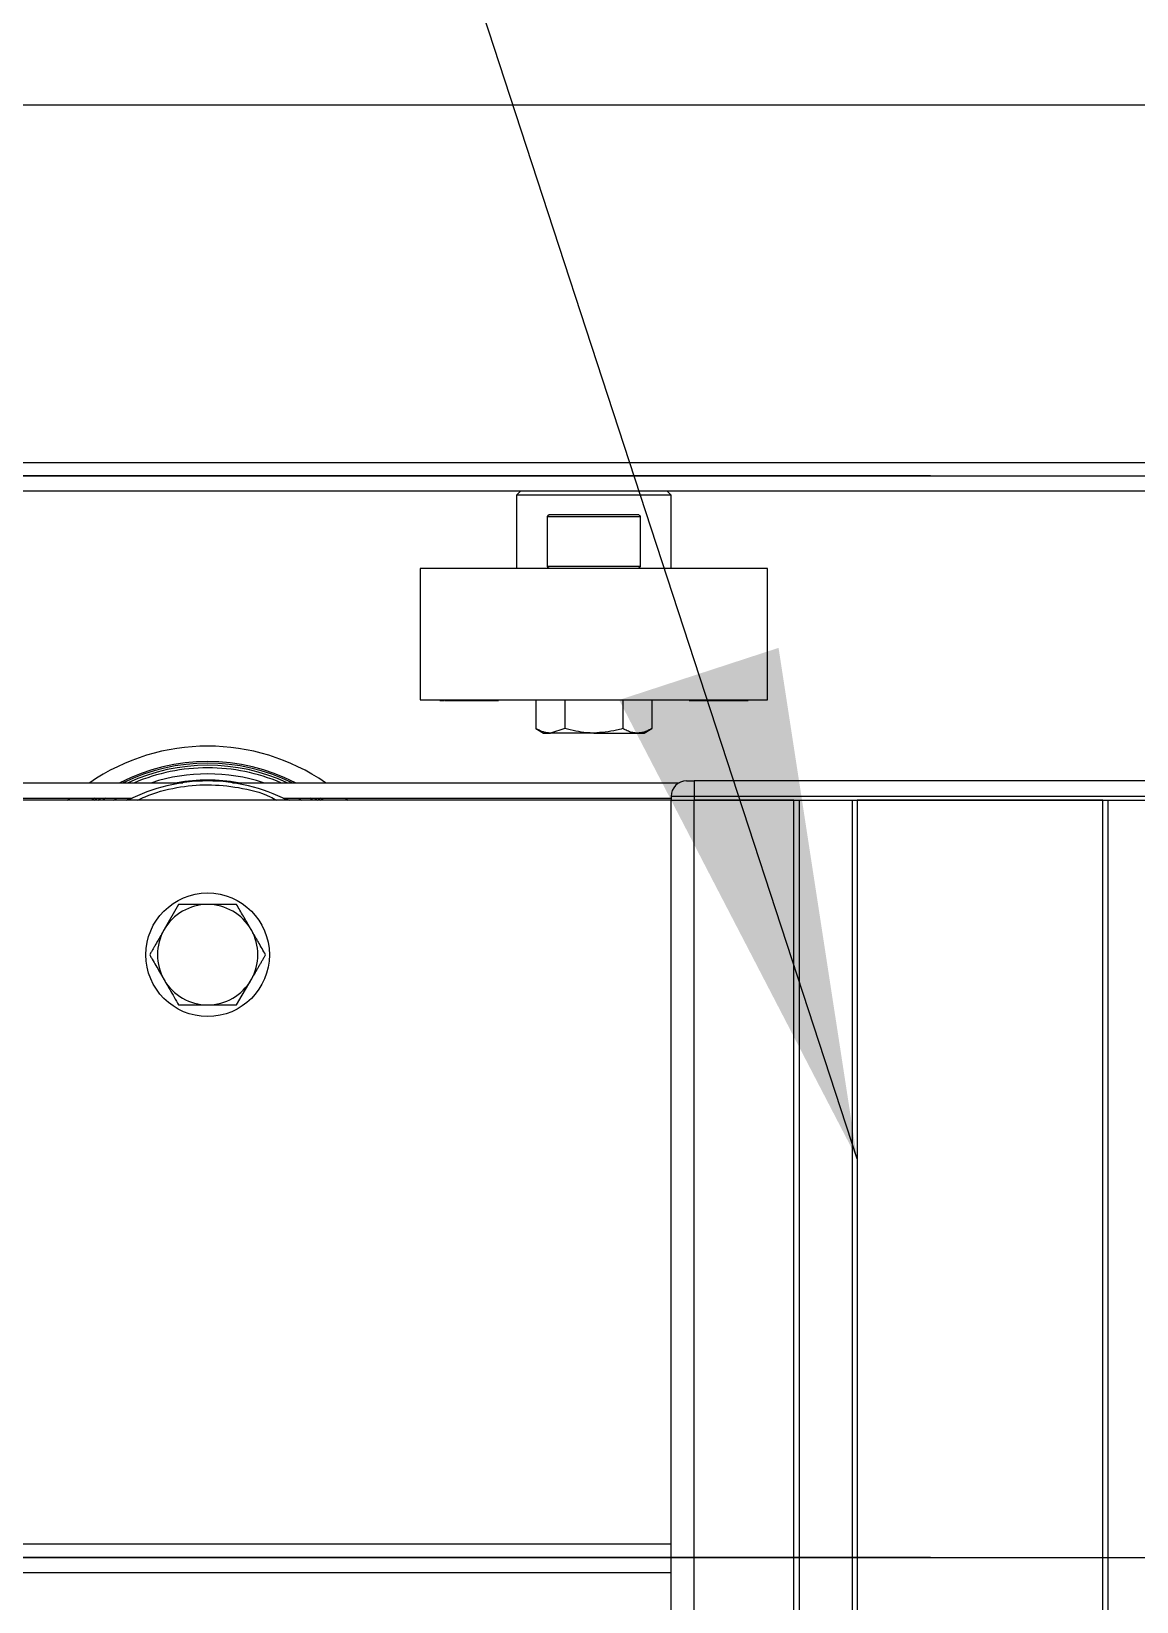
# Model space of a CAD drawing. Header units: millimetres. Extents: x 15 to 415, y 5 to 292.
# Drawn here: x 190.77 to 197.92, y 117.9 to 128.07 of the extents above; entities that cross this region are included whole.
import ezdxf

# ---------------------------------------------------------------- set-up
doc = ezdxf.new("R2010")
doc.units = ezdxf.units.MM
doc.linetypes.add('CENTERX2', pattern=[20.32, 12.7, -2.54, 2.54, -2.54])
doc.dimstyles.new('SLDDIMSTYLE1', dxfattribs={"dimtxt": 0.18, "dimasz": 3.302, "dimexe": 0, "dimexo": 0.0625, "dimgap": 0, "dimtad": 0, "dimtih": 1, "dimtoh": 1, "dimdec": 0, "dimrnd": 1e-09, "dimzin": 0, "dimdsep": 46, "dimtxsty": 'Standard', "dimsah": 1, "dimcen": 0.09, "dimadec": 0, "dimazin": 0, "dimtfac": 3.302, "dimtdec": 0, "dimtofl": 0, "dimtmove": 0, "dimatfit": 3, "dimfxl": 0, "dimfrac": 2, "dimtolj": 1, "dimtzin": 0, "dimarcsym": 0})

msp = doc.modelspace()

# ---------------------------------------------------------------- linework, layer by layer
at = {"color": 7, "linetype": 'Continuous', "lineweight": 25}
for p, q in [((204.90737, 127.58944), (168.90737, 127.58944)), ((204.90737, 125.08944), (168.90737, 125.08944)), ((193.93237, 125.08944), (193.90737, 125.06444)), ((193.90737, 125.06444), (193.90737, 124.58944)), ((194.40737, 125.06444), (193.90737, 125.06444)), ((194.90737, 125.06444), (194.40737, 125.06444)), ((194.90737, 125.06444), (194.88237, 125.08944)), ((194.90737, 124.58944), (194.90737, 125.06444)), ((194.10737, 124.60444), (194.10737, 124.92444)), ((194.70737, 124.92444), (194.10737, 124.92444)), ((194.12848, 124.93944), (194.68625, 124.93944)), ((194.70737, 124.92444), (194.70737, 124.60444)), ((194.10737, 124.60444), (194.70737, 124.60444)), ((193.28237, 124.58944), (193.28237, 123.73944)), ((194.6002, 124.58944), (193.28237, 124.58944)), ((195.53237, 124.58944), (194.6002, 124.58944)), ((195.53237, 123.73944), (195.53237, 124.58944)), ((193.28237, 123.73944), (194.6002, 123.73944)), ((193.40758, 123.73944), (193.40758, 123.73444)), ((193.40801, 123.73444), (193.40801, 123.73944)), ((193.40801, 123.73444), (193.40872, 123.73444)), ((193.40918, 123.73944), (193.40918, 123.73444)), ((193.4107, 123.73444), (193.4107, 123.73944)), ((193.41693, 123.73444), (193.43462, 123.73444)), ((193.44106, 123.73444), (193.442, 123.73444)), ((193.442, 123.73444), (193.442, 123.73944)), ((193.442, 123.73444), (193.45236, 123.73444)), ((193.45236, 123.73444), (193.45236, 123.73944)), ((193.45236, 123.73444), (193.47266, 123.73444)), ((193.47266, 123.73444), (193.47266, 123.73944)), ((193.47266, 123.73444), (193.48851, 123.73444)), ((193.48857, 123.73444), (193.48857, 123.73944)), ((193.48857, 123.73444), (193.48974, 123.73444)), ((193.48974, 123.73944), (193.48974, 123.73444)), ((193.48974, 123.73444), (193.49985, 123.73444)), ((193.49985, 123.73444), (193.49985, 123.73944)), ((193.51868, 123.73444), (193.51868, 123.73944)), ((193.51868, 123.73444), (193.52386, 123.73444)), ((193.52386, 123.73444), (193.52386, 123.73944)), ((193.52386, 123.73444), (193.53686, 123.73444)), ((193.53891, 123.73444), (193.53891, 123.73944)), ((193.53891, 123.73444), (193.54579, 123.73444)), ((193.54579, 123.73444), (193.54579, 123.73944)), ((193.54579, 123.73444), (193.54771, 123.73444)), ((193.55975, 123.73444), (193.55975, 123.73944)), ((193.55975, 123.73444), (193.56661, 123.73444)), ((193.56661, 123.73444), (193.56661, 123.73944)), ((193.58043, 123.73444), (193.58043, 123.73944)), ((193.58043, 123.73444), (193.58302, 123.73444)), ((193.58343, 123.73444), (193.58343, 123.73944)), ((193.58343, 123.73444), (193.60729, 123.73444)), ((193.60729, 123.73444), (193.60729, 123.73944)), ((193.60936, 123.73944), (193.60936, 123.73444)), ((193.62928, 123.73444), (193.62928, 123.73944)), ((193.63209, 123.73444), (193.63209, 123.73944)), ((193.63209, 123.73444), (193.63473, 123.73444)), ((193.64054, 123.73444), (193.64054, 123.73944)), ((193.64054, 123.73444), (193.65669, 123.73444)), ((193.65669, 123.73444), (193.65669, 123.73944)), ((193.67848, 123.73444), (193.67848, 123.73944)), ((193.68132, 123.73444), (193.68132, 123.73944)), ((193.68132, 123.73444), (193.68276, 123.73444)), ((193.68276, 123.73444), (193.68276, 123.73944)), ((193.68276, 123.73444), (193.69587, 123.73444)), ((193.69587, 123.73444), (193.69587, 123.73944)), ((193.69587, 123.73444), (193.71271, 123.73444)), ((193.71271, 123.73444), (193.71271, 123.73944)), ((193.71271, 123.73444), (193.72573, 123.73444)), ((193.72573, 123.73444), (193.72573, 123.73944)), ((193.72573, 123.73444), (193.78292, 123.73444)), ((193.78292, 123.73444), (193.78292, 123.73944)), ((193.78533, 123.73444), (193.78533, 123.73944)), ((194.03209, 123.73944), (194.03209, 123.55347)), ((194.21973, 123.73944), (194.21973, 123.55347)), ((194.595, 123.73944), (194.595, 123.55347)), ((194.6002, 123.73944), (195.53237, 123.73944)), ((194.78264, 123.73944), (194.78264, 123.55347)), ((195.02761, 123.73444), (195.02761, 123.73944)), ((195.03, 123.73444), (195.03, 123.73944)), ((195.03, 123.73444), (195.06065, 123.73444)), ((195.06065, 123.73944), (195.06065, 123.73444)), ((195.06065, 123.73444), (195.07382, 123.73444)), ((195.07382, 123.73444), (195.07382, 123.73944)), ((195.08413, 123.73444), (195.08413, 123.73944)), ((195.08992, 123.73444), (195.08992, 123.73944)), ((195.08992, 123.73444), (195.10156, 123.73444)), ((195.10156, 123.73444), (195.10156, 123.73944)), ((195.10156, 123.73444), (195.11635, 123.73444)), ((195.11635, 123.73444), (195.11635, 123.73944)), ((195.11635, 123.73444), (195.128, 123.73444)), ((195.128, 123.73944), (195.128, 123.73444)), ((195.128, 123.73444), (195.14168, 123.73444)), ((195.14587, 123.73444), (195.14587, 123.73944)), ((195.14587, 123.73444), (195.16031, 123.73444)), ((195.16031, 123.73444), (195.16031, 123.73944)), ((195.17571, 123.73444), (195.17571, 123.73944)), ((195.17571, 123.73444), (195.18465, 123.73444)), ((195.18465, 123.73444), (195.18465, 123.73944)), ((195.18465, 123.73444), (195.19327, 123.73444)), ((195.19327, 123.73444), (195.19327, 123.73944)), ((195.19327, 123.73444), (195.20222, 123.73444)), ((195.20222, 123.73444), (195.20222, 123.73944)), ((195.20222, 123.73444), (195.21086, 123.73444)), ((195.21086, 123.73444), (195.21086, 123.73944)), ((195.21086, 123.73444), (195.21978, 123.73444)), ((195.21978, 123.73444), (195.21978, 123.73944)), ((195.21978, 123.73444), (195.22927, 123.73444)), ((195.22927, 123.73444), (195.22927, 123.73944)), ((195.22927, 123.73444), (195.23689, 123.73444)), ((195.23689, 123.73444), (195.23689, 123.73944)), ((195.23689, 123.73444), (195.24032, 123.73444)), ((195.24032, 123.73444), (195.24032, 123.73944)), ((195.24032, 123.73444), (195.24628, 123.73444)), ((195.25788, 123.73444), (195.26282, 123.73444)), ((195.26174, 123.73444), (195.26174, 123.73944)), ((195.28058, 123.73444), (195.28658, 123.73444)), ((195.28898, 123.73944), (195.28898, 123.73444)), ((195.28908, 123.73444), (195.28908, 123.73944)), ((195.28908, 123.73444), (195.32815, 123.73444)), ((195.32815, 123.73444), (195.32815, 123.73944)), ((195.33893, 123.73944), (195.33893, 123.73444)), ((195.33893, 123.73444), (195.36562, 123.73444)), ((195.36562, 123.73444), (195.36562, 123.73944)), ((195.36687, 123.73444), (195.37695, 123.73444)), ((195.37695, 123.73444), (195.37695, 123.73944)), ((195.37695, 123.73444), (195.38741, 123.73444)), ((195.38741, 123.73444), (195.38741, 123.73944)), ((195.39057, 123.73444), (195.39502, 123.73444)), ((195.39502, 123.73944), (195.39502, 123.73444)), ((195.3978, 123.73444), (195.3978, 123.73944)), ((195.39803, 123.73444), (195.4, 123.73444)), ((195.4, 123.73944), (195.4, 123.73444)), ((195.4021, 123.73444), (195.4021, 123.73944)), ((195.40302, 123.73444), (195.40716, 123.73444)), ((195.40716, 123.73944), (195.40716, 123.73444)), ((194.03209, 123.55347), (194.08237, 123.52444)), ((194.08237, 123.52444), (194.12591, 123.52444)), ((194.21973, 123.55347), (194.12591, 123.52444)), ((194.40737, 123.52444), (194.12591, 123.52444)), ((194.40737, 123.52444), (194.68882, 123.52444)), ((194.68882, 123.52444), (194.73237, 123.52444)), ((194.73237, 123.52444), (194.78264, 123.55347)), ((182.06781, 123.20294), (191.74692, 123.20294)), ((192.06781, 123.20294), (194.96081, 123.20294)), ((195.05737, 123.21444), (195.05737, 123.11444)), ((198.75737, 123.21444), (195.05737, 123.21444)), ((194.90737, 123.08944), (168.90737, 123.08944)), ((182.39567, 123.10294), (191.41906, 123.10294)), ((191.00045, 123.08944), (191.01556, 123.10294)), ((191.17571, 123.10294), (191.15737, 123.08944)), ((191.19725, 123.08944), (191.21665, 123.10294)), ((191.24637, 123.10294), (191.22612, 123.08944)), ((192.39567, 123.10294), (194.90737, 123.10294)), ((192.58861, 123.08944), (192.56836, 123.10294)), ((192.59808, 123.10294), (192.61748, 123.08944)), ((192.65737, 123.08944), (192.63902, 123.10294)), ((192.79917, 123.10294), (192.81428, 123.08944)), ((194.90737, 123.11444), (194.90737, 123.08944)), ((195.05737, 123.11444), (194.90737, 123.11444)), ((194.90737, 123.08944), (195.05737, 123.08944)), ((194.90737, 96.53944), (194.90737, 123.08944)), ((195.05737, 123.11444), (195.05737, 123.08944)), ((198.75737, 123.11444), (195.05737, 123.11444)), ((195.05737, 123.08944), (198.75737, 123.08944)), ((195.70237, 123.08944), (195.05737, 123.08944)), ((195.05737, 96.53944), (195.05737, 123.08944)), ((195.70237, 96.53944), (195.70237, 123.08944)), ((195.73592, 123.08944), (195.73592, 96.53944)), ((196.07881, 123.08944), (196.07881, 96.53944)), ((196.11237, 123.08944), (196.11237, 96.53944)), ((197.70237, 123.08944), (196.11237, 123.08944)), ((197.70237, 96.53944), (197.70237, 123.08944)), ((197.73592, 123.08944), (197.73592, 96.53944)), ((191.71973, 122.41444), (191.62591, 122.25194)), ((192.095, 121.76444), (192.18882, 121.92694)), ((194.90737, 118.08944), (169.22054, 118.08944))]:
    msp.add_line(p, q, dxfattribs=at)
at = {"color": 8, "linetype": 'Continuous', "lineweight": 25}
for p, q in [((168.90737, 125.27627), (204.90737, 125.27627)), ((191.17366, 123.08944), (191.19243, 123.10294)), ((191.29868, 123.08944), (191.32143, 123.10294)), ((191.37941, 123.08944), (191.40581, 123.10294)), ((192.40892, 123.10294), (192.43532, 123.08944)), ((192.4933, 123.10294), (192.51605, 123.08944)), ((192.62231, 123.10294), (192.64107, 123.08944)), ((168.90737, 118.27627), (194.90737, 118.27627))]:
    msp.add_line(p, q, dxfattribs=at)
at = {"color": 7, "linetype": 'CENTERX2'}
for p, q in [((216.90737, 125.18844), (66.90737, 125.18844)), ((66.90737, 125.18844), (216.90737, 125.18844)), ((66.90737, 118.18844), (216.90737, 118.18844)), ((216.90737, 118.18844), (66.90737, 118.18844))]:
    msp.add_line(p, q, dxfattribs=at)
at = {"color": 7, "linetype": 'Continuous', "lineweight": 25}
msp.add_circle((191.90737, 122.08944), 0.4, dxfattribs=at)
for centre, radius, start, end in [((191.90737, 122.08944), 1.35, 55.569721, 124.430279), ((191.90737, 122.08944), 1.25, 62.973947, 117.026053), ((191.90737, 122.08944), 1.22649, 65.213844, 114.786156), ((191.90737, 122.08944), 1.21, 90, 113.037645), ((191.90737, 122.08944), 1.21, 66.962355, 90), ((191.90737, 122.08944), 1.125, 90, 117.266044), ((191.90737, 122.08944), 1.125, 62.733956, 90), ((195.00737, 123.11444), 0.1, 90, 180), ((191.90737, 122.08944), 0.325, 90, 150), ((191.90737, 122.08944), 0.325, 30, 90), ((191.90737, 122.08944), 0.325, 150, 210), ((191.90737, 122.08944), 0.325, 330, 30), ((191.90737, 122.08944), 0.325, 210, 270), ((191.90737, 122.08944), 0.325, 270, 330)]:
    msp.add_arc(centre, radius, start, end, dxfattribs=at)
at = {"color": 8, "linetype": 'Continuous', "lineweight": 25}
for radius, start, end in [(1.24029, 63.866951, 116.133049), (1.17068, 72.018173, 107.981827), (1.13081, 79.961409, 100.038591)]:
    msp.add_arc((191.90737, 122.08944), radius, start, end, dxfattribs=at)
at = {"color": 7, "linetype": 'Continuous', "lineweight": 25}
for points, knots in [([(194.10737, 124.92444), (194.10749, 124.92566), (194.10772, 124.92809), (194.10966, 124.93174), (194.11251, 124.93466), (194.11605, 124.93684), (194.11979, 124.93831), (194.12396, 124.93927), (194.12697, 124.93938), (194.12848, 124.93944)], [0, 0, 0, 0, 0.11116437, 0.22155782, 0.39117964, 0.52732907, 0.66706995, 0.83215896, 1, 1, 1, 1]), ([(194.68625, 124.93944), (194.68832, 124.93933), (194.69254, 124.93911), (194.69812, 124.93725), (194.70209, 124.93473), (194.70451, 124.93227), (194.70611, 124.92991), (194.70718, 124.92721), (194.70731, 124.92526), (194.70737, 124.92444)], [0, 0, 0, 0, 0.229450284, 0.466684963, 0.643088592, 0.731025051, 0.821782574, 0.924949013, 1, 1, 1, 1]), ([(194.12848, 124.58944), (194.12641, 124.58956), (194.1222, 124.58978), (194.11662, 124.59164), (194.11264, 124.59416), (194.11022, 124.59662), (194.10862, 124.59898), (194.10755, 124.60168), (194.10742, 124.60362), (194.10737, 124.60444)], [0, 0, 0, 0, 0.22945028, 0.46668496, 0.64308859, 0.73102505, 0.82178257, 0.92494901, 1, 1, 1, 1]), ([(194.70737, 124.60444), (194.70725, 124.60323), (194.70701, 124.6008), (194.70508, 124.59714), (194.70222, 124.59423), (194.69868, 124.59205), (194.69494, 124.59058), (194.69077, 124.58962), (194.68776, 124.5895), (194.68625, 124.58944)], [0, 0, 0, 0, 0.111164368, 0.221557819, 0.391179643, 0.527329074, 0.667069947, 0.83215896, 1, 1, 1, 1]), ([(193.40758, 123.73444), (193.40762, 123.73444), (193.4077, 123.73444), (193.40782, 123.73444), (193.40794, 123.73444), (193.40801, 123.73444)], [0, 0, 0, 0, 0.25049932, 0.50093268, 1, 1, 1, 1]), ([(193.4107, 123.73444), (193.41403, 123.73444), (193.42068, 123.73444), (193.42943, 123.73444), (193.43486, 123.73444), (193.43697, 123.73444)], [0, 0, 0, 0, 0.37999062, 0.75962697, 1, 1, 1, 1]), ([(193.44037, 123.73444), (193.44034, 123.73444), (193.44028, 123.73444), (193.44052, 123.73444), (193.44077, 123.73444), (193.44111, 123.73444), (193.44153, 123.73444), (193.44184, 123.73444), (193.442, 123.73444)], [0, 0, 0, 0, 0.27327484, 0.42109323, 0.56521825, 0.70965688, 0.85477745, 1, 1, 1, 1]), ([(193.48881, 123.73444), (193.48872, 123.73444), (193.48855, 123.73444), (193.48847, 123.73444), (193.48851, 123.73444), (193.48872, 123.73444), (193.48908, 123.73444), (193.48949, 123.73444), (193.48974, 123.73444)], [0, 0, 0, 0, 0.152197334, 0.305380708, 0.459976358, 0.618868193, 0.778979022, 1, 1, 1, 1]), ([(193.49985, 123.73444), (193.50085, 123.73444), (193.50278, 123.73444), (193.50797, 123.73444), (193.51191, 123.73444), (193.51398, 123.73444), (193.51416, 123.73444)], [0, 0, 0, 0, 0.34442477, 0.66995648, 0.97202136, 1, 1, 1, 1]), ([(193.51635, 123.73444), (193.51634, 123.73444), (193.51625, 123.73444), (193.51629, 123.73444), (193.51647, 123.73444), (193.51677, 123.73444), (193.51726, 123.73444), (193.51791, 123.73444), (193.51843, 123.73444), (193.51868, 123.73444)], [0, 0, 0, 0, 0.01653062, 0.21682148, 0.31828921, 0.48616051, 0.65522941, 0.82729332, 1, 1, 1, 1]), ([(193.53675, 123.73444), (193.5368, 123.73444), (193.5369, 123.73444), (193.53827, 123.73444), (193.53891, 123.73444)], [0, 0, 0, 0, 0.52656025, 1, 1, 1, 1]), ([(193.54579, 123.73444), (193.54665, 123.73444), (193.54839, 123.73444), (193.55166, 123.73444), (193.55435, 123.73444), (193.55546, 123.73444)], [0, 0, 0, 0, 0.36861676, 0.73972635, 1, 1, 1, 1]), ([(193.55692, 123.73444), (193.55692, 123.73444), (193.5569, 123.73444), (193.55835, 123.73444), (193.55957, 123.73444), (193.55975, 123.73444)], [0, 0, 0, 0, 0.15876781, 0.87607023, 1, 1, 1, 1]), ([(193.56661, 123.73444), (193.56805, 123.73444), (193.5705, 123.73444), (193.57579, 123.73444), (193.57899, 123.73444), (193.58043, 123.73444)], [0, 0, 0, 0, 0.439591886, 0.74804775, 1, 1, 1, 1]), ([(193.60729, 123.73444), (193.60745, 123.73444), (193.60776, 123.73444), (193.60842, 123.73444), (193.60898, 123.73444), (193.60936, 123.73444)], [0, 0, 0, 0, 0.25034864, 0.5007655, 1, 1, 1, 1]), ([(193.60936, 123.73444), (193.61103, 123.73444), (193.61384, 123.73444), (193.61913, 123.73444), (193.6243, 123.73444), (193.62754, 123.73444), (193.62928, 123.73444)], [0, 0, 0, 0, 0.31857247, 0.53405374, 0.75020241, 1, 1, 1, 1]), ([(193.62928, 123.73444), (193.62953, 123.73444), (193.63003, 123.73444), (193.63094, 123.73444), (193.63163, 123.73444), (193.63209, 123.73444)], [0, 0, 0, 0, 0.25082463, 0.50196507, 1, 1, 1, 1]), ([(193.636, 123.73444), (193.63606, 123.73444), (193.6362, 123.73444), (193.6382, 123.73444), (193.63995, 123.73444), (193.64054, 123.73444)], [0, 0, 0, 0, 0.29169999, 0.76254839, 1, 1, 1, 1]), ([(193.65669, 123.73444), (193.65831, 123.73444), (193.66101, 123.73444), (193.6662, 123.73444), (193.67138, 123.73444), (193.67552, 123.73444), (193.67784, 123.73444), (193.67848, 123.73444)], [0, 0, 0, 0, 0.29156218, 0.48449602, 0.67811868, 0.91155997, 1, 1, 1, 1]), ([(193.67848, 123.73444), (193.67872, 123.73444), (193.67921, 123.73444), (193.68017, 123.73444), (193.68086, 123.73444), (193.68132, 123.73444)], [0, 0, 0, 0, 0.25018906, 0.50040982, 1, 1, 1, 1]), ([(193.78292, 123.73444), (193.78313, 123.73444), (193.78357, 123.73444), (193.7844, 123.73444), (193.78496, 123.73444), (193.78533, 123.73444)], [0, 0, 0, 0, 0.25036926, 0.50078188, 1, 1, 1, 1]), ([(193.78533, 123.73444), (193.78714, 123.73444), (193.78952, 123.73444), (193.78962, 123.73444), (193.78964, 123.73444)], [0, 0, 0, 0, 0.75607246, 1, 1, 1, 1]), ([(195.02509, 123.73444), (195.02501, 123.73444), (195.02473, 123.73444), (195.02586, 123.73444), (195.02714, 123.73444), (195.02761, 123.73444)], [0, 0, 0, 0, 0.21314141, 0.71661351, 1, 1, 1, 1]), ([(195.02761, 123.73444), (195.02779, 123.73444), (195.02814, 123.73444), (195.02891, 123.73444), (195.02956, 123.73444), (195.03, 123.73444)], [0, 0, 0, 0, 0.25045902, 0.50101274, 1, 1, 1, 1]), ([(195.0748, 123.73444), (195.075, 123.73444), (195.07667, 123.73444), (195.08, 123.73444), (195.08288, 123.73444), (195.08413, 123.73444)], [0, 0, 0, 0, 0.07067621, 0.59539733, 1, 1, 1, 1]), ([(195.08413, 123.73444), (195.08554, 123.73444), (195.08737, 123.73444), (195.08889, 123.73444), (195.08923, 123.73444)], [0, 0, 0, 0, 0.77627831, 1, 1, 1, 1]), ([(195.14289, 123.73444), (195.14293, 123.73444), (195.143, 123.73444), (195.14487, 123.73444), (195.14587, 123.73444)], [0, 0, 0, 0, 0.466699885, 1, 1, 1, 1]), ([(195.16031, 123.73444), (195.16244, 123.73444), (195.16558, 123.73444), (195.17176, 123.73444), (195.17686, 123.73444), (195.18006, 123.73444), (195.18175, 123.73444)], [0, 0, 0, 0, 0.40461672, 0.59534225, 0.78652504, 1, 1, 1, 1]), ([(195.24792, 123.73444), (195.24817, 123.73444), (195.24885, 123.73444), (195.25237, 123.73444), (195.25715, 123.73444), (195.26059, 123.73444), (195.26174, 123.73444)], [0, 0, 0, 0, 0.180443629, 0.499693604, 0.833220718, 1, 1, 1, 1]), ([(195.26174, 123.73444), (195.26246, 123.73444), (195.26389, 123.73444), (195.26612, 123.73444), (195.26842, 123.73444), (195.27059, 123.73444), (195.27259, 123.73444), (195.27442, 123.73444), (195.27622, 123.73444), (195.27796, 123.73444), (195.27962, 123.73444), (195.2812, 123.73444), (195.28271, 123.73444), (195.28408, 123.73444), (195.28533, 123.73444), (195.28643, 123.73444), (195.28739, 123.73444), (195.28826, 123.73444), (195.28873, 123.73444), (195.28898, 123.73444)], [0, 0, 0, 0, 0.06628878, 0.13299179, 0.20156237, 0.27110744, 0.32584751, 0.38101955, 0.43752861, 0.49442981, 0.54915481, 0.60422618, 0.6605867, 0.71743599, 0.77093777, 0.82491453, 0.88036704, 0.93627695, 1, 1, 1, 1]), ([(195.27098, 123.73444), (195.27096, 123.73444), (195.27089, 123.73444), (195.27096, 123.73444), (195.27108, 123.73444), (195.27136, 123.73444), (195.2717, 123.73444), (195.27202, 123.73444), (195.27213, 123.73444)], [0, 0, 0, 0, 0.09795091, 0.2787516, 0.46031045, 0.59478195, 0.86465331, 1, 1, 1, 1]), ([(195.32815, 123.73444), (195.32845, 123.73444), (195.32904, 123.73444), (195.32996, 123.73444), (195.33091, 123.73444), (195.33181, 123.73444), (195.33265, 123.73444), (195.33343, 123.73444), (195.3342, 123.73444), (195.33492, 123.73444), (195.33559, 123.73444), (195.33621, 123.73444), (195.33679, 123.73444), (195.33731, 123.73444), (195.33776, 123.73444), (195.33815, 123.73444), (195.33848, 123.73444), (195.33873, 123.73444), (195.33887, 123.73444), (195.33893, 123.73444)], [0, 0, 0, 0, 0.06907481, 0.13836498, 0.2094942, 0.28183557, 0.34134062, 0.40136976, 0.46289835, 0.52490516, 0.58072871, 0.63695146, 0.69455548, 0.75269614, 0.80456157, 0.85688766, 0.91058525, 0.96461916, 1, 1, 1, 1]), ([(195.38881, 123.73444), (195.38922, 123.73444), (195.39122, 123.73444), (195.39321, 123.73444), (195.39479, 123.73444)], [0, 0, 0, 0, 0.20878597, 1, 1, 1, 1]), ([(195.3978, 123.73444), (195.39757, 123.73444), (195.3971, 123.73444), (195.3964, 123.73444), (195.39571, 123.73444), (195.39525, 123.73444), (195.39502, 123.73444)], [0, 0, 0, 0, 0.250698403, 0.501285384, 0.750642703, 1, 1, 1, 1]), ([(195.4, 123.73444), (195.40018, 123.73444), (195.40053, 123.73444), (195.40121, 123.73444), (195.40174, 123.73444), (195.4021, 123.73444)], [0, 0, 0, 0, 0.25063043, 0.50121468, 1, 1, 1, 1]), ([(194.12591, 123.52444), (194.12368, 123.52448), (194.11782, 123.52456), (194.1083, 123.52541), (194.09738, 123.52718), (194.08277, 123.53064), (194.0682, 123.53565), (194.05372, 123.54203), (194.04286, 123.54741), (194.03568, 123.55145), (194.03209, 123.55347)], [0, 0, 0, 0, 0.07003611, 0.18484299, 0.29981661, 0.41526294, 0.64786676, 0.76502468, 0.88247311, 1, 1, 1, 1]), ([(194.40737, 123.52444), (194.39201, 123.52479), (194.32851, 123.52624), (194.26664, 123.54173), (194.21973, 123.55347)], [0, 0, 0, 0, 0.241851417, 1, 1, 1, 1]), ([(194.595, 123.55347), (194.58133, 123.54965), (194.52022, 123.53255), (194.45669, 123.52799), (194.40737, 123.52444)], [0, 0, 0, 0, 0.22371328, 1, 1, 1, 1]), ([(194.68882, 123.52444), (194.6866, 123.52448), (194.67465, 123.52465), (194.65299, 123.52809), (194.62384, 123.53792), (194.60472, 123.54823), (194.595, 123.55347)], [0, 0, 0, 0, 0.07005137, 0.3766066, 0.68307341, 1, 1, 1, 1]), ([(194.78264, 123.55347), (194.77887, 123.55135), (194.76752, 123.54498), (194.74829, 123.5361), (194.72479, 123.52839), (194.70488, 123.52486), (194.69285, 123.52455), (194.68882, 123.52444)], [0, 0, 0, 0, 0.12359753, 0.37124782, 0.62101355, 0.87330139, 1, 1, 1, 1]), ([(195.00737, 123.21444), (195.00804, 123.21444), (195.00907, 123.21444), (195.0153, 123.21444), (195.02176, 123.21444), (195.02971, 123.21444), (195.04137, 123.21444), (195.05108, 123.21444), (195.05737, 123.21444)], [0, 0, 0, 0, 0.23944295, 0.36955024, 0.49999985, 0.63010729, 0.76055705, 1, 1, 1, 1]), ([(191.90737, 122.41444), (191.89201, 122.41444), (191.82851, 122.41444), (191.76664, 122.41444), (191.71973, 122.41444)], [0, 0, 0, 0, 0.241851417, 1, 1, 1, 1]), ([(192.095, 122.41444), (192.08133, 122.41444), (192.02022, 122.41444), (191.95669, 122.41444), (191.90737, 122.41444)], [0, 0, 0, 0, 0.22371328, 1, 1, 1, 1]), ([(192.18882, 122.25194), (192.1866, 122.2558), (192.16976, 122.28496), (192.13801, 122.33996), (192.10943, 122.38947), (192.095, 122.41444)], [0, 0, 0, 0, 0.07007691, 0.53077766, 1, 1, 1, 1]), ([(191.62591, 122.25194), (191.62368, 122.24809), (191.61782, 122.23793), (191.6083, 122.22145), (191.59738, 122.20252), (191.58277, 122.17723), (191.5682, 122.152), (191.55372, 122.1269), (191.54286, 122.1081), (191.53568, 122.09567), (191.53209, 122.08944)], [0, 0, 0, 0, 0.070036107, 0.184842993, 0.299816611, 0.41526294, 0.647866756, 0.765024679, 0.882473115, 1, 1, 1, 1]), ([(192.28264, 122.08944), (192.27507, 122.10257), (192.25988, 122.12888), (192.24051, 122.16242), (192.22481, 122.18961), (192.2129, 122.21025), (192.20088, 122.23105), (192.19285, 122.24498), (192.18882, 122.25194)], [0, 0, 0, 0, 0.2473449, 0.49601219, 0.62098533, 0.74684355, 0.87330953, 1, 1, 1, 1]), ([(191.53209, 122.08944), (191.53587, 122.0829), (191.54721, 122.06325), (191.56644, 122.02995), (191.58994, 121.98924), (191.60985, 121.95475), (191.62189, 121.93391), (191.62591, 121.92694)], [0, 0, 0, 0, 0.12359753, 0.37124782, 0.62101355, 0.87330139, 1, 1, 1, 1]), ([(192.18882, 121.92694), (192.19105, 121.9308), (192.20057, 121.94728), (192.21374, 121.9701), (192.22829, 121.9953), (192.23921, 122.01422), (192.25013, 122.03313), (192.26102, 122.05198), (192.27187, 122.07078), (192.27905, 122.08322), (192.28264, 122.08944)], [0, 0, 0, 0, 0.07003681, 0.29977827, 0.41522575, 0.53148028, 0.64786324, 0.76502233, 0.88247194, 1, 1, 1, 1]), ([(191.62591, 121.92694), (191.62813, 121.92309), (191.64009, 121.90239), (191.66174, 121.86488), (191.69089, 121.81438), (191.71001, 121.78128), (191.71973, 121.76444)], [0, 0, 0, 0, 0.070051373, 0.376606602, 0.683073408, 1, 1, 1, 1]), ([(191.71973, 121.76444), (191.7429, 121.76444), (191.78945, 121.76444), (191.84489, 121.76444), (191.88435, 121.76444), (191.89969, 121.76444), (191.90737, 121.76444)], [0, 0, 0, 0, 0.37742408, 0.75834263, 0.87907343, 1, 1, 1, 1]), ([(191.90737, 121.76444), (191.95669, 121.76444), (192.02022, 121.76444), (192.08133, 121.76444), (192.095, 121.76444)], [0, 0, 0, 0, 0.77628672, 1, 1, 1, 1])]:
    msp.add_open_spline(points, degree=3, knots=knots, dxfattribs=at)
at = {"color": 8, "linetype": 'Continuous', "lineweight": 25}
msp.add_open_spline([(191.45247, 123.08944), (191.46905, 123.09724), (191.54991, 123.13527), (191.70236, 123.1759), (191.90751, 123.19628), (192.11176, 123.17482), (192.26457, 123.13887), (192.34168, 123.09728), (192.35622, 123.08944)], degree=3, knots=[0, 0, 0, 0, 0.05890759, 0.28736724, 0.50291563, 0.71846401, 0.94692366, 1, 1, 1, 1], dxfattribs=at)

# ---------------------------------------------------------------- leaders
at = {"color": 7, "linetype": 'Continuous', "lineweight": 0}
msp.add_leader([(196.11237, 120.76839), (191.83172, 133.8753)], dimstyle='SLDDIMSTYLE1', dxfattribs=at)

doc.saveas('drawing.dxf')
